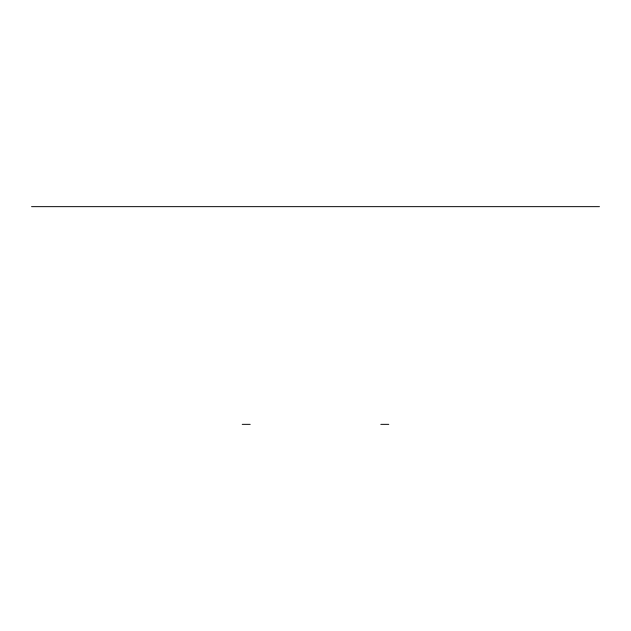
<?xml version="1.0" encoding="UTF-8"?>
<svg xmlns="http://www.w3.org/2000/svg" width="631" height="631" viewBox="0 0 631 631"><rect width="100%" height="100%" fill="white"/><g stroke="black" fill="none" stroke-linecap="round" stroke-linejoin="round"><path stroke-width="0.95" d="M31.55 206.652L599.45 206.652M242.241 424.347L250.191 424.347M380.808 424.347L388.759 424.347"/></g></svg>
